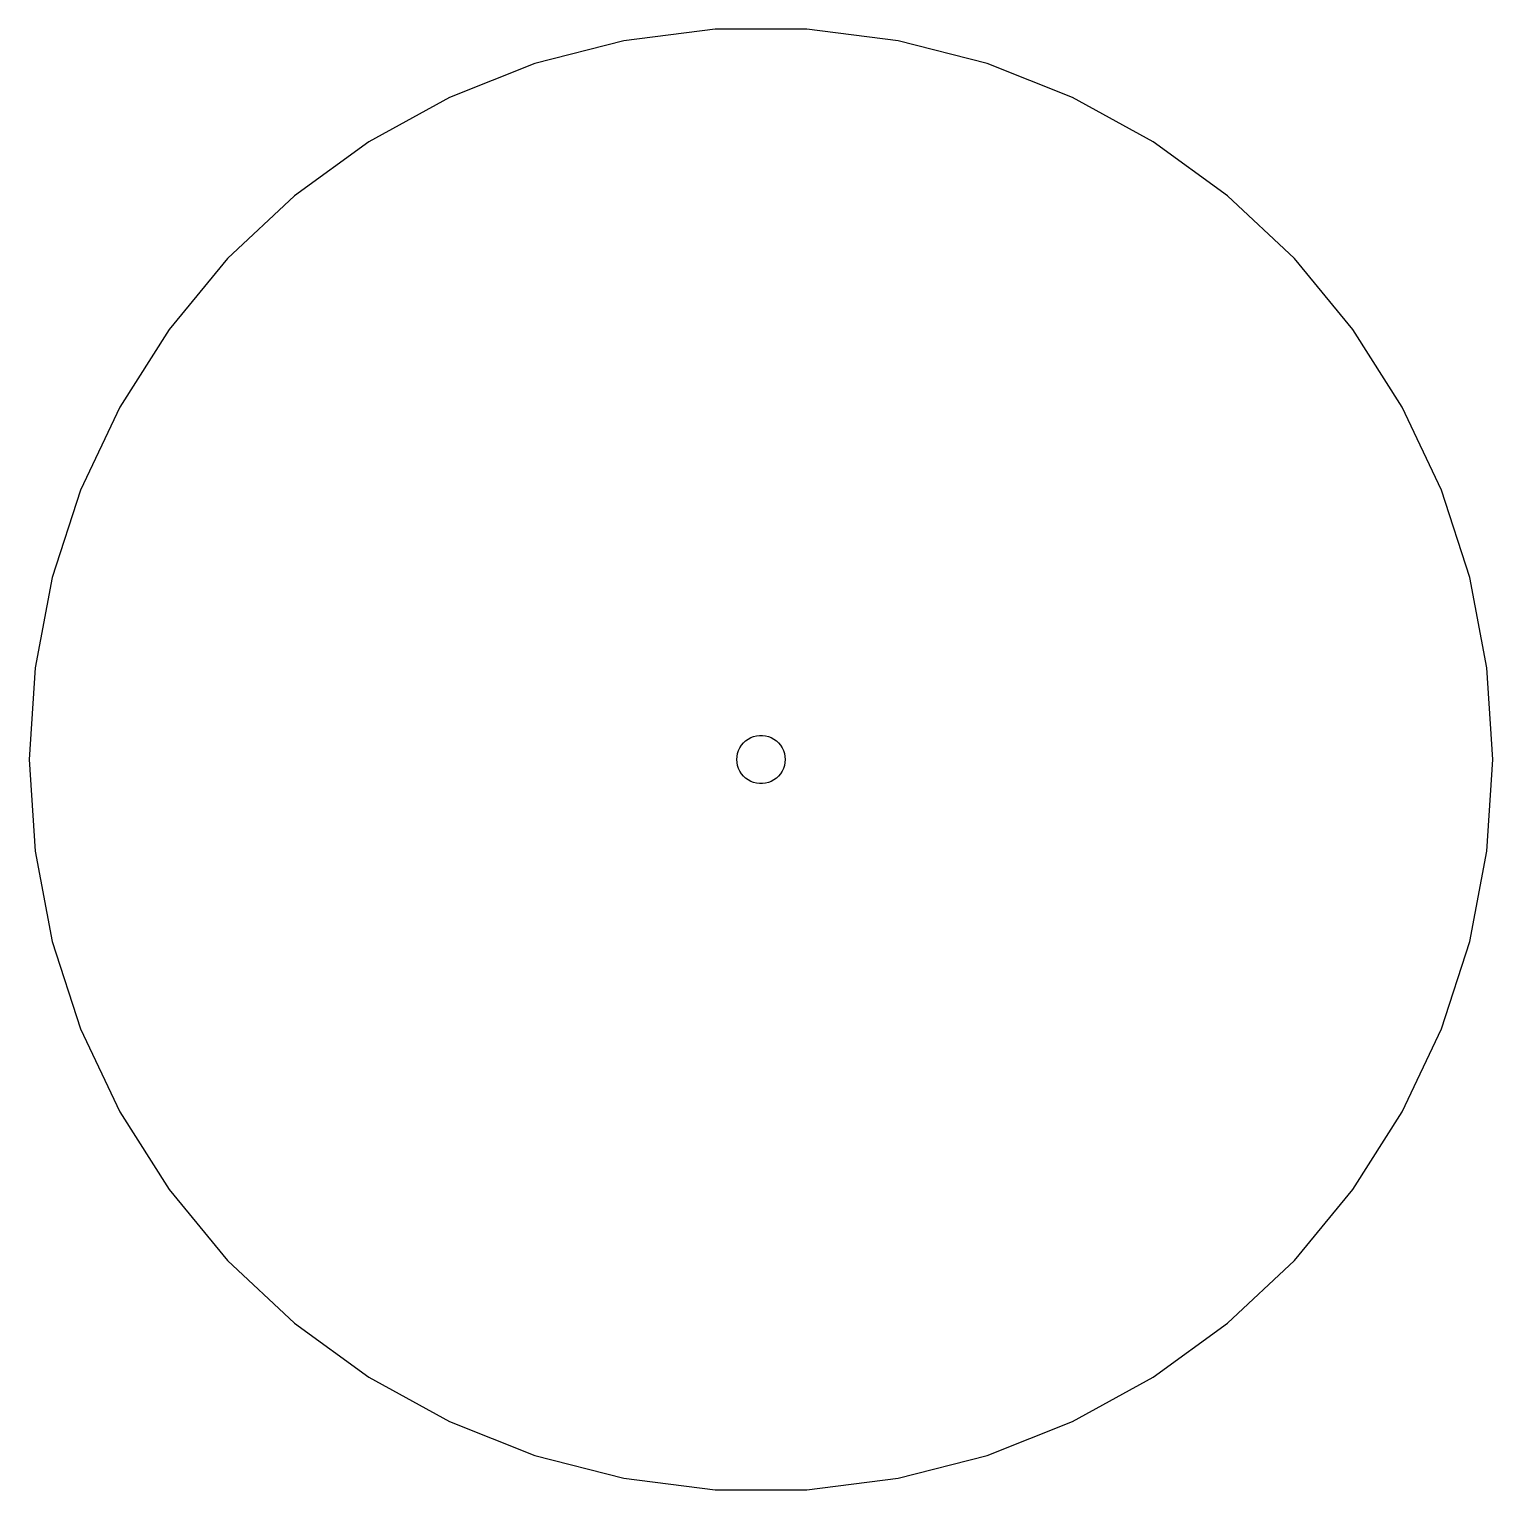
# Model space of a CAD drawing. Header units: metres. Extents: x -50 to 50, y -50 to 50.
import ezdxf

# ---------------------------------------------------------------- set-up
doc = ezdxf.new("R2010")
doc.units = ezdxf.units.M

msp = doc.modelspace()

# ---------------------------------------------------------------- linework, layer by layer
for p, q in [((-9.36906, 49.1143), (-15.4508, 47.5528)), ((-3.13951, 49.9013), (-9.36906, 49.1143)), ((3.13951, 49.9013), (-3.13951, 49.9013)), ((9.36906, 49.1143), (3.13951, 49.9013)), ((15.4508, 47.5528), (9.36906, 49.1143)), ((-15.4508, 47.5528), (-21.289, 45.2413)), ((21.289, 45.2413), (15.4508, 47.5528)), ((-21.289, 45.2413), (-26.7913, 42.2164)), ((26.7913, 42.2164), (21.289, 45.2413)), ((-26.7913, 42.2164), (-31.8712, 38.5257)), ((31.8712, 38.5257), (26.7913, 42.2164)), ((-31.8712, 38.5257), (-36.4484, 34.2274)), ((36.4484, 34.2274), (31.8712, 38.5257)), ((-36.4484, 34.2274), (-40.4509, 29.3893)), ((40.4509, 29.3893), (36.4484, 34.2274)), ((-40.4509, 29.3893), (-43.8153, 24.0877)), ((43.8153, 24.0877), (40.4509, 29.3893)), ((-43.8153, 24.0877), (-46.4888, 18.4062)), ((46.4888, 18.4062), (43.8153, 24.0877)), ((-46.4888, 18.4062), (-48.4292, 12.4345)), ((48.4292, 12.4345), (46.4888, 18.4062)), ((-48.4292, 12.4345), (-49.6057, 6.26665)), ((49.6057, 6.26665), (48.4292, 12.4345)), ((-49.6057, 6.26665), (-50, 0)), ((50, 0), (49.6057, 6.26665)), ((-1.33487, 0.969833), (-1.20279, 1.1295)), ((-1.20279, 1.1295), (-1.05174, 1.27133)), ((-1.05174, 1.27133), (-0.884109, 1.39313)), ((-0.884109, 1.39313), (-0.70253, 1.49295)), ((-0.70253, 1.49295), (-0.509872, 1.56923)), ((-0.509872, 1.56923), (-0.309174, 1.62077)), ((-0.309174, 1.62077), (-0.103592, 1.64674)), ((-0.103592, 1.64674), (0.103592, 1.64674)), ((0.103592, 1.64674), (0.309174, 1.62077)), ((0.309174, 1.62077), (0.509872, 1.56923)), ((0.509872, 1.56923), (0.70253, 1.49295)), ((0.70253, 1.49295), (0.884109, 1.39313)), ((0.884109, 1.39313), (1.05174, 1.27133)), ((1.05174, 1.27133), (1.20279, 1.1295)), ((1.20279, 1.1295), (1.33487, 0.969833)), ((-50, 0), (-49.6057, -6.26665)), ((-1.64999, 0), (-1.63698, 0.206787)), ((-1.63698, -0.206787), (-1.64999, 0)), ((-1.63698, 0.206787), (-1.59816, 0.410324)), ((-1.59816, 0.410324), (-1.53412, 0.607391)), ((-1.53412, 0.607391), (-1.44589, 0.794891)), ((-1.44589, 0.794891), (-1.33487, 0.969833)), ((1.33487, 0.969833), (1.44589, 0.794891)), ((1.44589, 0.794891), (1.53412, 0.607391)), ((1.53412, 0.607391), (1.59816, 0.410324)), ((1.59816, 0.410324), (1.63698, 0.206787)), ((1.63698, 0.206787), (1.64999, 0)), ((1.64999, 0), (1.63698, -0.206787)), ((49.6057, -6.26665), (50, 0)), ((-1.59816, -0.410324), (-1.63698, -0.206787)), ((-1.53412, -0.607391), (-1.59816, -0.410324)), ((-1.44589, -0.794891), (-1.53412, -0.607391)), ((-1.33487, -0.969833), (-1.44589, -0.794891)), ((-1.20279, -1.1295), (-1.33487, -0.969833)), ((1.33487, -0.969833), (1.20279, -1.1295)), ((1.44589, -0.794891), (1.33487, -0.969833)), ((1.53412, -0.607391), (1.44589, -0.794891)), ((1.59816, -0.410324), (1.53412, -0.607391)), ((1.63698, -0.206787), (1.59816, -0.410324)), ((-1.05174, -1.27133), (-1.20279, -1.1295)), ((-0.884109, -1.39313), (-1.05174, -1.27133)), ((-0.70253, -1.49295), (-0.884109, -1.39313)), ((-0.509872, -1.56923), (-0.70253, -1.49295)), ((-0.309174, -1.62077), (-0.509872, -1.56923)), ((-0.103592, -1.64674), (-0.309174, -1.62077)), ((0.103592, -1.64674), (-0.103592, -1.64674)), ((0.309174, -1.62077), (0.103592, -1.64674)), ((0.509872, -1.56923), (0.309174, -1.62077)), ((0.70253, -1.49295), (0.509872, -1.56923)), ((0.884109, -1.39313), (0.70253, -1.49295)), ((1.05174, -1.27133), (0.884109, -1.39313)), ((1.20279, -1.1295), (1.05174, -1.27133)), ((-49.6057, -6.26665), (-48.4292, -12.4345)), ((48.4292, -12.4345), (49.6057, -6.26665)), ((-48.4292, -12.4345), (-46.4888, -18.4062)), ((46.4888, -18.4062), (48.4292, -12.4345)), ((-46.4888, -18.4062), (-43.8153, -24.0877)), ((43.8153, -24.0877), (46.4888, -18.4062)), ((-43.8153, -24.0877), (-40.4509, -29.3893)), ((40.4509, -29.3893), (43.8153, -24.0877)), ((-40.4509, -29.3893), (-36.4484, -34.2274)), ((36.4484, -34.2274), (40.4509, -29.3893)), ((-36.4484, -34.2274), (-31.8712, -38.5257)), ((31.8712, -38.5257), (36.4484, -34.2274)), ((-31.8712, -38.5257), (-26.7913, -42.2164)), ((26.7913, -42.2164), (31.8712, -38.5257)), ((-26.7913, -42.2164), (-21.289, -45.2413)), ((21.289, -45.2413), (26.7913, -42.2164)), ((-21.289, -45.2413), (-15.4508, -47.5528)), ((15.4508, -47.5528), (21.289, -45.2413)), ((-15.4508, -47.5528), (-9.36906, -49.1143)), ((9.36906, -49.1143), (15.4508, -47.5528)), ((-9.36906, -49.1143), (-3.13951, -49.9013)), ((-3.13951, -49.9013), (3.13951, -49.9013)), ((3.13951, -49.9013), (9.36906, -49.1143))]:
    msp.add_line(p, q)

doc.saveas('drawing.dxf')
